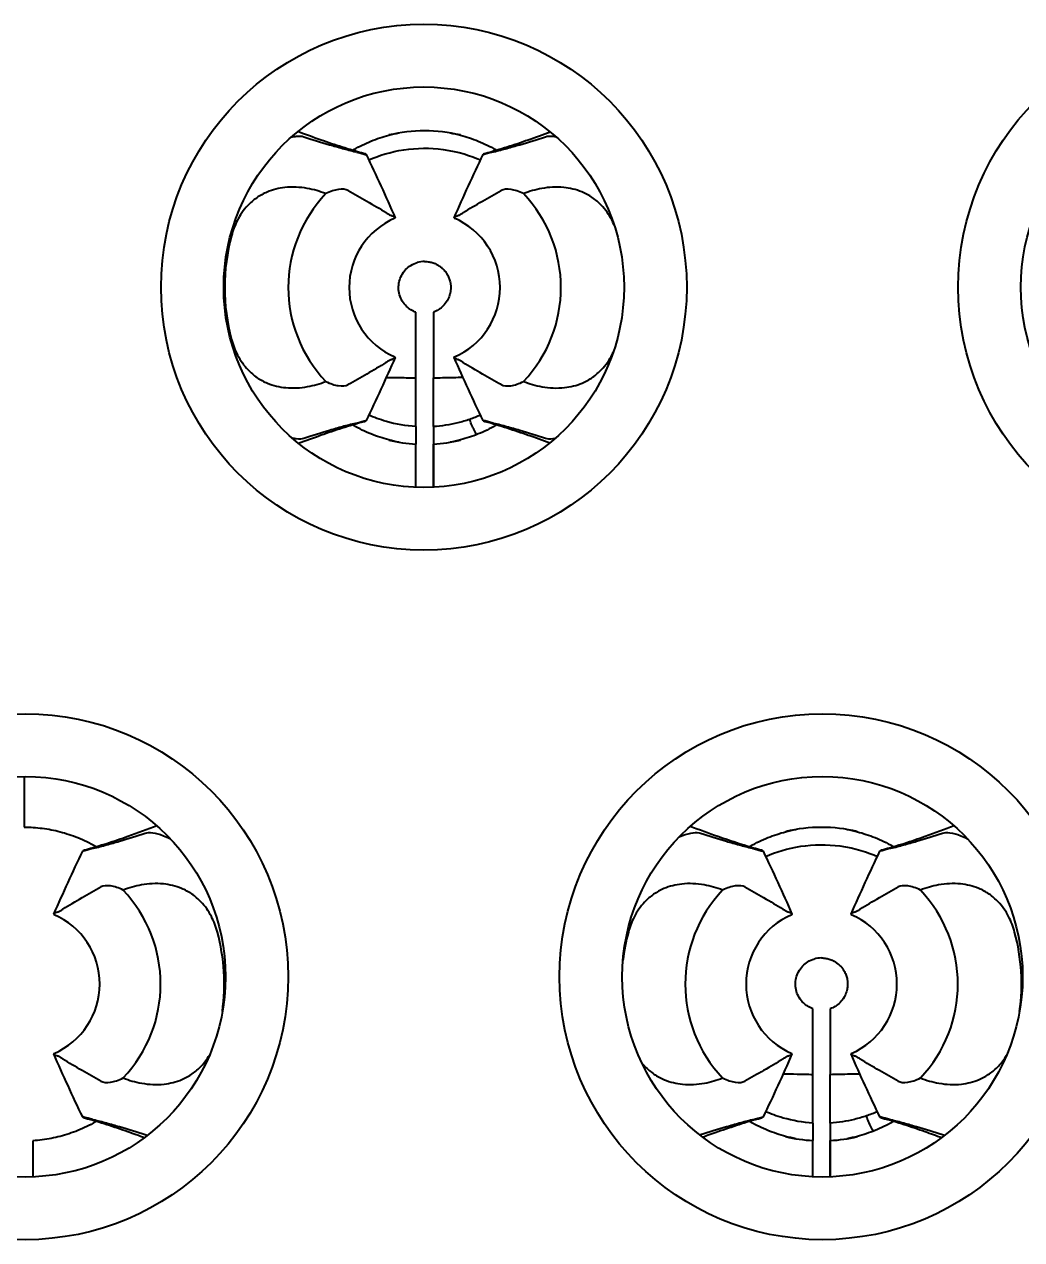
# Model space of a CAD drawing. Header units: millimetres. Extents: x 0 to 1188, y 0 to 840.
# Drawn here: x 108.832 to 111.697, y 345.571 to 349.061 of the extents above; entities that cross this region are included whole.
import ezdxf

# ---------------------------------------------------------------- set-up
doc = ezdxf.new("R2010")
doc.units = ezdxf.units.MM
doc.header["$LTSCALE"] = 2
doc.layers.add('가시적인 것(ISO)', color=3, linetype='Continuous', lineweight=40)

msp = doc.modelspace()

# ---------------------------------------------------------------- linework, layer by layer
at = {"layer": '가시적인 것(ISO)'}
for p, q in [((109.9565, 347.9054), (109.9565, 348.0453)), ((110.0065, 347.9054), (110.0065, 348.0454)), ((109.9565, 347.9054), (109.9565, 347.8553)), ((109.9565, 347.731), (109.9565, 347.8553)), ((110.0065, 347.7312), (110.0065, 347.8553)), ((108.8315, 346.9006), (108.8315, 346.7552)), ((111.0965, 345.9054), (111.0965, 346.0453)), ((111.1465, 345.9054), (111.1465, 346.0454)), ((111.0965, 345.9054), (111.0965, 345.8553)), ((111.0965, 345.7512), (111.0965, 345.8553)), ((111.1465, 345.751), (111.1465, 345.8553))]:
    msp.add_line(p, q, dxfattribs=at)
for centre, radius in [((109.9792, 348.3056), 0.755), ((112.2692, 348.3056), 0.755), ((109.9792, 348.3056), 0.575), ((112.2692, 348.3056), 0.575), ((108.8342, 346.3256), 0.755), ((111.1242, 346.3256), 0.755), ((108.8342, 346.3256), 0.575), ((111.1242, 346.3256), 0.575)]:
    msp.add_circle(centre, radius, dxfattribs=at)
for centre, radius, start, end in [((109.9815, 348.3046), 0.45, 90, 103.1782), ((109.9815, 348.3046), 0.45, 76.8218, 90), ((109.9815, 348.3046), 0.3916, 136.4808, 223.5197), ((109.9815, 348.3046), 0.3916, 316.4807, 43.5197), ((109.9815, 348.3046), 0.2168, 113.2155, 246.7835), ((109.9815, 348.3046), 0.2168, 293.2154, 66.7839), ((109.9815, 348.3046), 0.5744, 164.9931, 195.0072), ((109.9815, 348.3046), 0.45, 256.8218, 266.8153), ((109.9815, 348.3046), 0.45, 273.1847, 283.1782), ((111.1215, 346.3046), 0.45, 90, 103.1782), ((111.1215, 346.3046), 0.45, 76.8218, 90), ((108.8315, 346.3046), 0.3916, 316.4807, 43.5197), ((111.1215, 346.3046), 0.3916, 136.4808, 223.5197), ((111.1215, 346.3046), 0.3916, 316.4807, 43.5197), ((108.8315, 346.3046), 0.2168, 293.2154, 66.7839), ((111.1215, 346.3046), 0.2168, 113.2155, 246.7835), ((111.1215, 346.3046), 0.2168, 293.2154, 66.7839), ((108.8315, 346.3046), 0.5744, 352.1098, 15.0072), ((111.1215, 346.3046), 0.5744, 164.9931, 173.2253), ((111.1215, 346.3046), 0.5744, 352.1098, 15.0072), ((111.1215, 346.3046), 0.45, 256.8218, 266.8153), ((111.1215, 346.3046), 0.45, 273.1847, 283.1782)]:
    msp.add_arc(centre, radius, start, end, dxfattribs=at)
for centre, major_axis, ratio, start_param, end_param in [((109.3584, 348.3739), (-0.463, -0.2959), 0.288484, 3.394771, 3.408064), ((109.3378, 348.4698), (-0.4764, -0.2156), 0.090673, 3.19962, 3.25302), ((110.6252, 348.4699), (-0.4763, 0.2155), 0.09072, 6.171688, 6.225172), ((110.6266, 348.3574), (-0.4849, 0.3125), 0.282237, 6.024108, 6.03711), ((109.9816, 348.3027), (0.0022, -0.0768), 0.987445, 3.113519, 3.4016), ((109.3365, 348.2517), (-0.4848, 0.3124), 0.282261, 2.882487, 2.895488), ((109.3379, 348.1394), (-0.4763, 0.2155), 0.090718, 3.030103, 3.083581), ((110.6253, 348.1395), (-0.4764, -0.2156), 0.090678, 0.058025, 0.111435), ((110.6016, 348.2331), (-0.46, -0.2936), 0.289373, 0.254198, 0.26754), ((109.4766, 346.3574), (-0.4849, 0.3125), 0.282241, 6.024104, 6.037106), ((110.4984, 346.3739), (-0.463, -0.2959), 0.288477, 3.394763, 3.408056), ((111.7666, 346.3574), (-0.4849, 0.3125), 0.282244, 6.024101, 6.037103), ((109.4752, 346.4699), (-0.4763, 0.2155), 0.09072, 6.171688, 6.225172), ((110.4778, 346.4698), (-0.4764, -0.2156), 0.090673, 3.19962, 3.25302), ((111.7652, 346.4699), (-0.4763, 0.2155), 0.09072, 6.171688, 6.225172), ((111.1216, 346.3027), (0.0022, -0.0768), 0.987445, 3.113519, 3.4016), ((109.4753, 346.1395), (-0.4764, -0.2156), 0.090678, 0.058025, 0.111435), ((109.4516, 346.2331), (-0.46, -0.2936), 0.289372, 0.254197, 0.267539), ((110.4766, 346.2517), (-0.4848, 0.3124), 0.282264, 2.882484, 2.895485), ((110.4779, 346.1394), (-0.4763, 0.2155), 0.090718, 3.030103, 3.083581), ((111.7653, 346.1395), (-0.4764, -0.2156), 0.090678, 0.058025, 0.111435), ((111.7417, 346.2331), (-0.46, -0.2936), 0.289368, 0.254192, 0.267534)]:
    msp.add_ellipse(centre, major_axis=major_axis, ratio=ratio, start_param=start_param, end_param=end_param, dxfattribs=at)
for points, knots in [([(109.8091, 348.6888), (109.7854, 348.695), (109.7638, 348.7015), (109.724, 348.7143), (109.7036, 348.7212), (109.6615, 348.7359), (109.639, 348.7441), (109.6172, 348.7523)], [0.000001, 0.000001, 0.000001, 0.000001, 0.0588699, 0.0588699, 0.1213777, 0.1213777, 0.192838, 0.192838, 0.192838, 0.192838]), ([(110.3427, 348.7511), (110.3219, 348.7433), (110.3004, 348.7355), (110.2594, 348.7212), (110.239, 348.7143), (110.1992, 348.7015), (110.1776, 348.695), (110.154, 348.6888)], [0.0660033, 0.0660033, 0.0660033, 0.0660033, 0.135923, 0.135923, 0.2001231, 0.2001231, 0.2605456, 0.2605456, 0.2605456, 0.2605456]), ([(109.5983, 348.7363), (109.6035, 348.7377), (109.6084, 348.7386), (109.6213, 348.7401), (109.6285, 348.7396), (109.6342, 348.7378)], [-0.009302568, -0.009302568, -0.009302568, -0.009302568, -0.006071666, -0.006071666, -0.000001, -0.000001, -0.000001, -0.000001]), ([(109.6342, 348.7378), (109.6578, 348.7302), (109.6828, 348.7223), (109.7202, 348.7113), (109.7325, 348.7078), (109.7569, 348.7012), (109.7696, 348.6978), (109.7826, 348.6945)], [0.000001, 0.000001, 0.000001, 0.000001, 0.02510025, 0.02510025, 0.03680794, 0.03680794, 0.04760817, 0.04760817, 0.04760817, 0.04760817]), ([(109.7775, 348.7006), (109.7938, 348.71), (109.8105, 348.7182), (109.8274, 348.725), (109.8443, 348.7319), (109.8613, 348.7375), (109.8784, 348.742), (109.8885, 348.7446), (109.8986, 348.7469), (109.9087, 348.7487)], [0, 0, 0, 0, 0.25, 0.25, 0.25, 0.5, 0.5, 0.5, 0.6474893, 0.6474893, 0.6474893, 0.6474893]), ([(110.0543, 348.7487), (110.0645, 348.7469), (110.0746, 348.7446), (110.0847, 348.742), (110.1017, 348.7375), (110.1187, 348.7319), (110.1356, 348.725), (110.1525, 348.7182), (110.1692, 348.71), (110.1856, 348.7006)], [0.3524805, 0.3524805, 0.3524805, 0.3524805, 0.5, 0.5, 0.5, 0.75, 0.75, 0.75, 1, 1, 1, 1]), ([(110.1805, 348.6945), (110.1933, 348.6977), (110.2061, 348.7011), (110.2304, 348.7078), (110.2427, 348.7113), (110.2801, 348.7223), (110.3052, 348.7302), (110.3288, 348.7378)], [0.000001, 0.000001, 0.000001, 0.000001, 0.01087287, 0.01087287, 0.02267328, 0.02267328, 0.04807128, 0.04807128, 0.04807128, 0.04807128]), ([(110.3288, 348.7378), (110.3345, 348.7396), (110.3418, 348.7401), (110.3529, 348.7388), (110.3556, 348.7384), (110.3584, 348.7378)], [-0.048121605, -0.048121605, -0.048121605, -0.048121605, -0.04200366, -0.04200366, -0.040148084, -0.040148084, -0.040148084, -0.040148084]), ([(109.7853, 348.6938), (109.8057, 348.6882), (109.8151, 348.6849), (109.8134, 348.6867), (109.8129, 348.6871), (109.8123, 348.6875)], [0.000001, 0.000001, 0.000001, 0.000001, 0.01769583, 0.01769583, 0.02027831, 0.02027831, 0.02027831, 0.02027831]), ([(109.821, 348.671), (109.8507, 348.684), (109.8841, 348.6944), (109.959, 348.7058), (109.9971, 348.7061), (110.0789, 348.6952), (110.1151, 348.6828), (110.142, 348.671)], [0.00074803, 0.00074803, 0.00074803, 0.00074803, 0.01038667, 0.01038667, 0.01998416, 0.01998416, 0.03136891, 0.03136891, 0.03136891, 0.03136891]), ([(110.1778, 348.6938), (110.1574, 348.6882), (110.148, 348.6849), (110.1496, 348.6867), (110.1501, 348.6871), (110.1508, 348.6875)], [-0.02032758, -0.02032758, -0.02032758, -0.02032758, -0.00261133, -0.00261133, -0.000001, -0.000001, -0.000001, -0.000001]), ([(109.6975, 348.5743), (109.6804, 348.5809), (109.6626, 348.5861), (109.6233, 348.593), (109.6015, 348.5942), (109.5626, 348.5899), (109.5454, 348.5857), (109.5186, 348.5743), (109.5086, 348.5689), (109.4898, 348.5558), (109.4811, 348.5484), (109.4611, 348.5271), (109.451, 348.5125), (109.436, 348.4827), (109.4307, 348.4682), (109.4267, 348.4534)], [0.000001, 0.000001, 0.000001, 0.000001, 0.00626223, 0.00626223, 0.01343841, 0.01343841, 0.01913464, 0.01913464, 0.02272973, 0.02272973, 0.02626393, 0.02626393, 0.03167014, 0.03167014, 0.03630667, 0.03630667, 0.03630667, 0.03630667]), ([(109.7615, 348.5834), (109.7549, 348.587), (109.7454, 348.5881), (109.7231, 348.5848), (109.7108, 348.5809), (109.6975, 348.5743)], [0.000001, 0.000001, 0.000001, 0.000001, 0.00832328, 0.00832328, 0.01574209, 0.01574209, 0.01574209, 0.01574209]), ([(109.7615, 348.5834), (109.7794, 348.5735), (109.7975, 348.5632), (109.8351, 348.5414), (109.8527, 348.5313), (109.8705, 348.5199)], [0.000001, 0.000001, 0.000001, 0.000001, 0.02267265, 0.02267265, 0.04797339, 0.04797339, 0.04797339, 0.04797339]), ([(110.0926, 348.5199), (110.1103, 348.5312), (110.128, 348.5415), (110.1655, 348.5632), (110.1835, 348.5735), (110.2016, 348.5834)], [0.000001, 0.000001, 0.000001, 0.000001, 0.02202225, 0.02202225, 0.04195247, 0.04195247, 0.04195247, 0.04195247]), ([(110.2655, 348.5743), (110.2523, 348.5809), (110.2401, 348.5847), (110.2177, 348.5881), (110.2082, 348.587), (110.2016, 348.5834)], [0.000001, 0.000001, 0.000001, 0.000001, 0.00737627, 0.00737627, 0.01570949, 0.01570949, 0.01570949, 0.01570949]), ([(110.5258, 348.4842), (110.5237, 348.4892), (110.5214, 348.494), (110.5108, 348.5143), (110.5009, 348.5285), (110.4811, 348.5492), (110.4724, 348.5565), (110.4536, 348.5694), (110.4435, 348.5748), (110.4162, 348.5862), (110.3986, 348.5903), (110.3597, 348.5942), (110.3384, 348.5929), (110.2999, 348.5859), (110.2823, 348.5808), (110.2655, 348.5743)], [0.00327184, 0.00327184, 0.00327184, 0.00327184, 0.00488809, 0.00488809, 0.01015041, 0.01015041, 0.01364946, 0.01364946, 0.01725329, 0.01725329, 0.02305912, 0.02305912, 0.03007931, 0.03007931, 0.03622793, 0.03622793, 0.03622793, 0.03622793]), ([(109.8705, 348.5199), (109.8734, 348.5181), (109.8762, 348.5164), (109.8815, 348.5135), (109.884, 348.5123), (109.8865, 348.5112)], [-0.007255096, -0.007255096, -0.007255096, -0.007255096, -0.003632959, -0.003632959, -0.000001, -0.000001, -0.000001, -0.000001]), ([(109.8964, 348.504), (109.8972, 348.5046), (109.8968, 348.5055), (109.8952, 348.5068), (109.8935, 348.508), (109.8906, 348.5095), (109.8865, 348.5112)], [0, 0, 0, 0, 0.5, 0.5, 0.5, 1, 1, 1, 1]), ([(110.0766, 348.5112), (110.0724, 348.5095), (110.0695, 348.508), (110.0679, 348.5068), (110.0662, 348.5055), (110.0658, 348.5046), (110.0666, 348.504)], [0, 0, 0, 0, 0.5, 0.5, 0.5, 1, 1, 1, 1]), ([(110.0766, 348.5112), (110.079, 348.5123), (110.0816, 348.5135), (110.0869, 348.5164), (110.0897, 348.518), (110.0926, 348.5199)], [-0.007254423, -0.007254423, -0.007254423, -0.007254423, -0.003622775, -0.003622775, -0.000001, -0.000001, -0.000001, -0.000001]), ([(109.9296, 348.2505), (109.9249, 348.255), (109.9208, 348.2601), (109.9174, 348.2657), (109.914, 348.2712), (109.9114, 348.2773), (109.9095, 348.2835), (109.9077, 348.2898), (109.9067, 348.2962), (109.9065, 348.3027), (109.9064, 348.3092), (109.9071, 348.3157), (109.9086, 348.3221), (109.9101, 348.3284), (109.9124, 348.3345), (109.9155, 348.3402), (109.9186, 348.3459), (109.9224, 348.3513), (109.9269, 348.356), (109.9314, 348.3608), (109.9365, 348.365), (109.9421, 348.3684), (109.9477, 348.3719), (109.9537, 348.3746), (109.96, 348.3765)], [0, 0, 0, 0, 0.125, 0.125, 0.125, 0.25, 0.25, 0.25, 0.375, 0.375, 0.375, 0.5, 0.5, 0.5, 0.625, 0.625, 0.625, 0.75, 0.75, 0.75, 0.875, 0.875, 0.875, 0.9999979, 0.9999979, 0.9999979, 0.9999979]), ([(109.9815, 348.3796), (109.986, 348.3796), (109.9905, 348.3792), (109.9949, 348.3784), (109.9967, 348.3781), (109.9986, 348.3777), (110.0004, 348.3772), (110.0042, 348.3762), (110.008, 348.3749), (110.0117, 348.3733), (110.0139, 348.3723), (110.016, 348.3712), (110.0181, 348.3701), (110.0212, 348.3684), (110.024, 348.3665), (110.0268, 348.3644), (110.0291, 348.3626), (110.0314, 348.3607), (110.0335, 348.3587), (110.0356, 348.3567), (110.0376, 348.3545), (110.0394, 348.3523), (110.0416, 348.3496), (110.0436, 348.3468), (110.0455, 348.3438), (110.0467, 348.3418), (110.0479, 348.3397), (110.0489, 348.3375), (110.0507, 348.3339), (110.0521, 348.3302), (110.0533, 348.3264), (110.0538, 348.3246), (110.0543, 348.3228), (110.0547, 348.3209), (110.0557, 348.3166), (110.0563, 348.3121), (110.0565, 348.3076), (110.0565, 348.3063), (110.0565, 348.3049), (110.0565, 348.3036), (110.0564, 348.2986), (110.0559, 348.2936), (110.0548, 348.2887), (110.0546, 348.2879), (110.0544, 348.2871), (110.0542, 348.2863), (110.0529, 348.281), (110.051, 348.2758), (110.0485, 348.2708), (110.0456, 348.2652), (110.042, 348.2599), (110.0378, 348.2551), (110.0341, 348.2508), (110.0299, 348.247), (110.0253, 348.2437), (110.0247, 348.2433), (110.0241, 348.2429), (110.0235, 348.2425), (110.0193, 348.2396), (110.0148, 348.2372), (110.0101, 348.2353), (110.0089, 348.2348), (110.0077, 348.2343), (110.0065, 348.2339)], [0, 0, 0, 0, 0.064029, 0.064029, 0.064029, 0.090909, 0.090909, 0.090909, 0.147575, 0.147575, 0.147575, 0.181818, 0.181818, 0.181818, 0.230906, 0.230906, 0.230906, 0.272727, 0.272727, 0.272727, 0.31446, 0.31446, 0.31446, 0.363636, 0.363636, 0.363636, 0.397788, 0.397788, 0.397788, 0.454545, 0.454545, 0.454545, 0.481311, 0.481311, 0.481311, 0.545455, 0.545455, 0.545455, 0.564756, 0.564756, 0.564756, 0.636364, 0.636364, 0.636364, 0.648191, 0.648191, 0.648191, 0.727273, 0.727273, 0.727273, 0.818182, 0.818182, 0.818182, 0.898575, 0.898575, 0.898575, 0.909091, 0.909091, 0.909091, 0.981969, 0.981969, 0.981969, 1, 1, 1, 1]), ([(109.9565, 348.2339), (109.9514, 348.2357), (109.9417, 348.2404), (109.9333, 348.2469), (109.9296, 348.2505)], [0.0000005, 0.0000005, 0.0000005, 0.0000005, 0.5, 0.9999734, 0.9999734, 0.9999734, 0.9999734]), ([(109.9565, 348.1367), (109.9565, 348.1676), (109.9565, 348.192), (109.9565, 348.2251), (109.9565, 348.2339), (109.9565, 348.2339)], [-0.0283629, -0.0283629, -0.0283629, -0.0283629, -0.01405808, -0.01405808, -0.000001, -0.000001, -0.000001, -0.000001]), ([(110.0065, 348.2339), (110.0065, 348.2339), (110.0065, 348.2251), (110.0065, 348.1921), (110.0065, 348.1677), (110.0065, 348.1368)], [-0.0282305, -0.0282305, -0.0282305, -0.0282305, -0.01423903, -0.01423903, -0.0000015, -0.0000015, -0.0000015, -0.0000015]), ([(109.4267, 348.1559), (109.431, 348.14), (109.4367, 348.1246), (109.4524, 348.0947), (109.4623, 348.0806), (109.4821, 348.06), (109.4907, 348.0526), (109.5096, 348.0397), (109.5197, 348.0343), (109.5471, 348.023), (109.5647, 348.0189), (109.6036, 348.0151), (109.6248, 348.0164), (109.6632, 348.0234), (109.6807, 348.0285), (109.6975, 348.0349)], [0.000001, 0.000001, 0.000001, 0.000001, 0.00492376, 0.00492376, 0.01016888, 0.01016888, 0.01366516, 0.01366516, 0.01727295, 0.01727295, 0.02310028, 0.02310028, 0.0300965, 0.0300965, 0.03622826, 0.03622826, 0.03622826, 0.03622826]), ([(109.8704, 348.0893), (109.8527, 348.078), (109.835, 348.0678), (109.7975, 348.046), (109.7795, 348.0357), (109.7615, 348.0259)], [0.000001, 0.000001, 0.000001, 0.000001, 0.02202179, 0.02202179, 0.04195434, 0.04195434, 0.04195434, 0.04195434]), ([(109.8865, 348.098), (109.884, 348.097), (109.8815, 348.0957), (109.8761, 348.0928), (109.8734, 348.0912), (109.8704, 348.0893)], [-0.007253637, -0.007253637, -0.007253637, -0.007253637, -0.003622384, -0.003622384, -0.000001, -0.000001, -0.000001, -0.000001]), ([(109.8865, 348.098), (109.8906, 348.0997), (109.8935, 348.1013), (109.8952, 348.1025), (109.8968, 348.1037), (109.8972, 348.1046), (109.8964, 348.1052)], [0, 0, 0, 0, 0.5, 0.5, 0.5, 1, 1, 1, 1]), ([(110.0666, 348.1052), (110.0658, 348.1046), (110.0662, 348.1037), (110.0679, 348.1025), (110.0695, 348.1013), (110.0724, 348.0997), (110.0766, 348.098)], [0, 0, 0, 0, 0.5, 0.5, 0.5, 1, 1, 1, 1]), ([(110.0926, 348.0893), (110.0897, 348.0912), (110.0869, 348.0928), (110.0815, 348.0957), (110.079, 348.097), (110.0766, 348.098)], [-0.007255314, -0.007255314, -0.007255314, -0.007255314, -0.003633065, -0.003633065, -0.000001, -0.000001, -0.000001, -0.000001]), ([(110.2016, 348.0259), (110.1836, 348.0357), (110.1656, 348.046), (110.1279, 348.0678), (110.1103, 348.078), (110.0926, 348.0893)], [0.000001, 0.000001, 0.000001, 0.000001, 0.02266577, 0.02266577, 0.04797204, 0.04797204, 0.04797204, 0.04797204]), ([(110.2655, 348.0349), (110.2826, 348.0284), (110.3005, 348.0232), (110.3397, 348.0162), (110.3615, 348.015), (110.4005, 348.0193), (110.4176, 348.0235), (110.4445, 348.0349), (110.4545, 348.0404), (110.4733, 348.0534), (110.4819, 348.0609), (110.502, 348.0821), (110.512, 348.0968), (110.5211, 348.1149), (110.5222, 348.117), (110.5232, 348.1192)], [0.000001, 0.000001, 0.000001, 0.000001, 0.00626235, 0.00626235, 0.0134386, 0.0134386, 0.01913477, 0.01913477, 0.02272976, 0.02272976, 0.0262638, 0.0262638, 0.03166957, 0.03166957, 0.03238711, 0.03238711, 0.03238711, 0.03238711]), ([(109.6975, 348.0349), (109.7108, 348.0284), (109.723, 348.0245), (109.7453, 348.0211), (109.7548, 348.0223), (109.7615, 348.0259)], [0.000001, 0.000001, 0.000001, 0.000001, 0.00737626, 0.00737626, 0.01570945, 0.01570945, 0.01570945, 0.01570945]), ([(109.8712, 348.0467), (109.8841, 348.0468), (109.8975, 348.0465), (109.926, 348.0458), (109.9412, 348.0455), (109.9565, 348.0453)], [0.017214595, 0.017214595, 0.017214595, 0.017214595, 0.021507398, 0.021507398, 0.026103666, 0.026103666, 0.026103666, 0.026103666]), ([(110.0065, 348.0454), (110.0153, 348.0455), (110.024, 348.0457), (110.0432, 348.0461), (110.0536, 348.0464), (110.0733, 348.0468), (110.0826, 348.047), (110.0917, 348.0469)], [0.000001, 0.000001, 0.000001, 0.000001, 0.002645454, 0.002645454, 0.005867942, 0.005867942, 0.008896239, 0.008896239, 0.008896239, 0.008896239]), ([(110.2016, 348.0259), (110.2082, 348.0223), (110.2177, 348.0211), (110.24, 348.0245), (110.2522, 348.0284), (110.2655, 348.0349)], [0.000001, 0.000001, 0.000001, 0.000001, 0.00832329, 0.00832329, 0.01574211, 0.01574211, 0.01574211, 0.01574211]), ([(109.6188, 347.8575), (109.6401, 347.8655), (109.6621, 347.8736), (109.7037, 347.8881), (109.7241, 347.895), (109.7639, 347.9077), (109.7855, 347.9142), (109.8091, 347.9204)], [0.06425, 0.06425, 0.06425, 0.06425, 0.1360095, 0.1360095, 0.2001654, 0.2001654, 0.2604816, 0.2604816, 0.2604816, 0.2604816]), ([(109.7826, 347.9147), (109.7697, 347.9115), (109.757, 347.9081), (109.7327, 347.9015), (109.7204, 347.8979), (109.683, 347.8869), (109.6578, 347.8791), (109.6342, 347.8715)], [0.000001, 0.000001, 0.000001, 0.000001, 0.01087239, 0.01087239, 0.02267253, 0.02267253, 0.04807062, 0.04807062, 0.04807062, 0.04807062]), ([(109.7853, 347.9154), (109.8056, 347.9211), (109.8151, 347.9244), (109.8134, 347.9225), (109.8129, 347.9222), (109.8123, 347.9217)], [-0.02032757, -0.02032757, -0.02032757, -0.02032757, -0.00261135, -0.00261135, -0.000001, -0.000001, -0.000001, -0.000001]), ([(109.9565, 347.9054), (109.9278, 347.9072), (109.8993, 347.9121), (109.8519, 347.9256), (109.835, 347.9321), (109.821, 347.9382)], [0.000001, 0.000001, 0.000001, 0.000001, 0.00863494, 0.00863494, 0.01473932, 0.01473932, 0.01473932, 0.01473932]), ([(110.1109, 347.9261), (110.0996, 347.9223), (110.0768, 347.9156), (110.0419, 347.9087), (110.0183, 347.9061), (110.0065, 347.9054)], [0.0000018, 0.0000018, 0.0000018, 0.0000018, 0.3333334, 0.6666667, 1, 1, 1, 1]), ([(110.1305, 347.8821), (110.1275, 347.8876), (110.1216, 347.8988), (110.115, 347.9136), (110.1119, 347.9222), (110.1109, 347.9261)], [0.0448363, 0.0448363, 0.0448363, 0.0448363, 0.3333333, 0.6666667, 0.9998988, 0.9998988, 0.9998988, 0.9998988]), ([(110.1778, 347.9154), (110.1574, 347.9211), (110.1479, 347.9244), (110.1497, 347.9225), (110.1501, 347.9222), (110.1508, 347.9217)], [0.000001, 0.000001, 0.000001, 0.000001, 0.01769584, 0.01769584, 0.02027831, 0.02027831, 0.02027831, 0.02027831]), ([(110.154, 347.9204), (110.1776, 347.9142), (110.1992, 347.9077), (110.2391, 347.8949), (110.2595, 347.888), (110.2999, 347.8739), (110.3208, 347.8663), (110.3411, 347.8587)], [0.000001, 0.000001, 0.000001, 0.000001, 0.0588726, 0.0588726, 0.1213808, 0.1213808, 0.1876601, 0.1876601, 0.1876601, 0.1876601]), ([(110.3288, 347.8715), (110.3052, 347.8791), (110.2802, 347.8869), (110.2428, 347.8979), (110.2305, 347.9014), (110.2062, 347.9081), (110.1934, 347.9115), (110.1804, 347.9147)], [0.000001, 0.000001, 0.000001, 0.000001, 0.02510087, 0.02510087, 0.0368086, 0.0368086, 0.04760889, 0.04760889, 0.04760889, 0.04760889]), ([(109.9086, 347.8606), (109.8985, 347.8624), (109.8884, 347.8646), (109.8784, 347.8672), (109.8613, 347.8717), (109.8443, 347.8773), (109.8274, 347.8842), (109.8105, 347.8911), (109.7938, 347.8992), (109.7775, 347.9086)], [0.2633685, 0.2633685, 0.2633685, 0.2633685, 0.43111, 0.43111, 0.43111, 0.715555, 0.715555, 0.715555, 1, 1, 1, 1]), ([(110.0065, 347.9054), (110.0065, 347.9006), (110.0065, 347.8905), (110.0065, 347.8743), (110.0065, 347.8623), (110.0065, 347.8558), (110.0065, 347.8553)], [0, 0, 0, 0, 0.125, 0.25, 0.375, 0.3853845, 0.3853845, 0.3853845, 0.3853845]), ([(110.1856, 347.9086), (110.1692, 347.8992), (110.1525, 347.8911), (110.1356, 347.8842), (110.1187, 347.8773), (110.1017, 347.8717), (110.0846, 347.8672), (110.0746, 347.8646), (110.0645, 347.8624), (110.0544, 347.8606)], [0, 0, 0, 0, 0.2844503, 0.2844503, 0.2844503, 0.5689005, 0.5689005, 0.5689005, 0.7366104, 0.7366104, 0.7366104, 0.7366104]), ([(109.6342, 347.8715), (109.6285, 347.8696), (109.6213, 347.8691), (109.6091, 347.8705), (109.6053, 347.8712), (109.6013, 347.8722)], [-0.04812161, -0.04812161, -0.04812161, -0.04812161, -0.042003663, -0.042003663, -0.03943709, -0.03943709, -0.03943709, -0.03943709]), ([(109.9565, 347.731), (109.9565, 347.7505), (109.9565, 347.7921), (109.9565, 347.8331), (109.9565, 347.8547)], [0.374824, 0.374824, 0.374824, 0.374824, 0.6666667, 0.9999916, 0.9999916, 0.9999916, 0.9999916]), ([(110.0065, 347.8547), (110.0065, 347.8331), (110.0065, 347.7922), (110.0065, 347.7507), (110.0065, 347.7312)], [0.0000084, 0.0000084, 0.0000084, 0.0000084, 0.3333333, 0.6241763, 0.6241763, 0.6241763, 0.6241763]), ([(110.3556, 347.8709), (110.3538, 347.8706), (110.3519, 347.8703), (110.3417, 347.8691), (110.3345, 347.8696), (110.3288, 347.8715)], [-0.007340497, -0.007340497, -0.007340497, -0.007340497, -0.00607167, -0.00607167, -0.000001, -0.000001, -0.000001, -0.000001]), ([(108.8315, 346.7552), (108.8487, 346.7552), (108.866, 346.7541), (108.8832, 346.752), (108.9004, 346.7498), (108.9176, 346.7465), (108.9347, 346.742), (108.9517, 346.7375), (108.9687, 346.7319), (108.9856, 346.725), (109.0025, 346.7182), (109.0192, 346.71), (109.0356, 346.7006)], [0, 0, 0, 0, 0.25, 0.25, 0.25, 0.5, 0.5, 0.5, 0.75, 0.75, 0.75, 1, 1, 1, 1]), ([(109.2125, 346.7586), (109.1856, 346.7484), (109.1573, 346.7379), (109.1094, 346.7212), (109.089, 346.7143), (109.0492, 346.7015), (109.0276, 346.695), (109.004, 346.6888)], [0.0435794, 0.0435794, 0.0435794, 0.0435794, 0.135923, 0.135923, 0.2001231, 0.2001231, 0.2605456, 0.2605456, 0.2605456, 0.2605456]), ([(109.0305, 346.6945), (109.0433, 346.6977), (109.0561, 346.7011), (109.0804, 346.7078), (109.0927, 346.7113), (109.1301, 346.7223), (109.1552, 346.7302), (109.1788, 346.7378)], [0.000001, 0.000001, 0.000001, 0.000001, 0.01087287, 0.01087287, 0.02267328, 0.02267328, 0.04807128, 0.04807128, 0.04807128, 0.04807128]), ([(109.1788, 346.7378), (109.1845, 346.7396), (109.1918, 346.7401), (109.2094, 346.738), (109.22, 346.7353), (109.2378, 346.7282), (109.2443, 346.7252), (109.251, 346.7217)], [-0.04812161, -0.04812161, -0.04812161, -0.04812161, -0.04200366, -0.04200366, -0.035477, -0.035477, -0.03198349, -0.03198349, -0.03198349, -0.03198349]), ([(110.7123, 346.7268), (110.7155, 346.7283), (110.7187, 346.7296), (110.7334, 346.7354), (110.7438, 346.7381), (110.7613, 346.7401), (110.7685, 346.7396), (110.7742, 346.7378)], [-0.01429231, -0.01429231, -0.01429231, -0.01429231, -0.0125463, -0.0125463, -0.00607167, -0.00607167, -0.000001, -0.000001, -0.000001, -0.000001]), ([(110.9491, 346.6888), (110.9254, 346.695), (110.9038, 346.7015), (110.864, 346.7143), (110.8436, 346.7212), (110.797, 346.7375), (110.7701, 346.7474), (110.7443, 346.7572)], [0.000001, 0.000001, 0.000001, 0.000001, 0.0588699, 0.0588699, 0.1213777, 0.1213777, 0.2070436, 0.2070436, 0.2070436, 0.2070436]), ([(110.7742, 346.7378), (110.7978, 346.7302), (110.8228, 346.7223), (110.8602, 346.7113), (110.8725, 346.7078), (110.8969, 346.7012), (110.9096, 346.6978), (110.9226, 346.6945)], [0.000001, 0.000001, 0.000001, 0.000001, 0.02510025, 0.02510025, 0.03680794, 0.03680794, 0.04760817, 0.04760817, 0.04760817, 0.04760817]), ([(110.9175, 346.7006), (110.9338, 346.71), (110.9505, 346.7182), (110.9674, 346.725), (110.9843, 346.7319), (111.0013, 346.7375), (111.0184, 346.742), (111.0285, 346.7446), (111.0386, 346.7469), (111.0487, 346.7487)], [0, 0, 0, 0, 0.25, 0.25, 0.25, 0.5, 0.5, 0.5, 0.6474893, 0.6474893, 0.6474893, 0.6474893]), ([(111.1943, 346.7487), (111.2045, 346.7469), (111.2146, 346.7446), (111.2247, 346.742), (111.2417, 346.7375), (111.2587, 346.7319), (111.2756, 346.725), (111.2925, 346.7182), (111.3092, 346.71), (111.3256, 346.7006)], [0.3524805, 0.3524805, 0.3524805, 0.3524805, 0.5, 0.5, 0.5, 0.75, 0.75, 0.75, 1, 1, 1, 1]), ([(111.5025, 346.7586), (111.4756, 346.7484), (111.4473, 346.7379), (111.3994, 346.7212), (111.379, 346.7143), (111.3392, 346.7015), (111.3176, 346.695), (111.294, 346.6888)], [0.0435794, 0.0435794, 0.0435794, 0.0435794, 0.135923, 0.135923, 0.2001231, 0.2001231, 0.2605456, 0.2605456, 0.2605456, 0.2605456]), ([(111.3205, 346.6945), (111.3333, 346.6977), (111.3461, 346.7011), (111.3704, 346.7078), (111.3827, 346.7113), (111.4201, 346.7223), (111.4452, 346.7302), (111.4688, 346.7378)], [0.000001, 0.000001, 0.000001, 0.000001, 0.01087287, 0.01087287, 0.02267328, 0.02267328, 0.04807128, 0.04807128, 0.04807128, 0.04807128]), ([(111.4688, 346.7378), (111.4745, 346.7396), (111.4818, 346.7401), (111.4994, 346.738), (111.51, 346.7353), (111.5278, 346.7282), (111.5343, 346.7252), (111.541, 346.7217)], [-0.04812161, -0.04812161, -0.04812161, -0.04812161, -0.04200366, -0.04200366, -0.035477, -0.035477, -0.03198349, -0.03198349, -0.03198349, -0.03198349]), ([(109.0278, 346.6938), (109.0074, 346.6882), (108.998, 346.6849), (108.9996, 346.6867), (109.0001, 346.6871), (109.0008, 346.6875)], [-0.02032758, -0.02032758, -0.02032758, -0.02032758, -0.00261133, -0.00261133, -0.000001, -0.000001, -0.000001, -0.000001]), ([(110.9253, 346.6938), (110.9457, 346.6882), (110.9551, 346.6849), (110.9534, 346.6867), (110.9529, 346.6871), (110.9523, 346.6875)], [0.000001, 0.000001, 0.000001, 0.000001, 0.01769583, 0.01769583, 0.02027831, 0.02027831, 0.02027831, 0.02027831]), ([(110.961, 346.671), (110.9907, 346.684), (111.0241, 346.6944), (111.099, 346.7058), (111.1371, 346.7061), (111.2189, 346.6952), (111.2551, 346.6828), (111.282, 346.671)], [0.00074803, 0.00074803, 0.00074803, 0.00074803, 0.01038667, 0.01038667, 0.01998416, 0.01998416, 0.03136891, 0.03136891, 0.03136891, 0.03136891]), ([(111.3178, 346.6938), (111.2974, 346.6882), (111.288, 346.6849), (111.2896, 346.6867), (111.2901, 346.6871), (111.2908, 346.6875)], [-0.02032758, -0.02032758, -0.02032758, -0.02032758, -0.00261133, -0.00261133, -0.000001, -0.000001, -0.000001, -0.000001]), ([(109.1155, 346.5743), (109.1023, 346.5809), (109.0901, 346.5847), (109.0677, 346.5881), (109.0582, 346.587), (109.0516, 346.5834)], [0.000001, 0.000001, 0.000001, 0.000001, 0.00737627, 0.00737627, 0.01570949, 0.01570949, 0.01570949, 0.01570949]), ([(109.3863, 346.4534), (109.3821, 346.4691), (109.3764, 346.4844), (109.3608, 346.5143), (109.3509, 346.5285), (109.3311, 346.5492), (109.3224, 346.5565), (109.3036, 346.5694), (109.2935, 346.5748), (109.2662, 346.5862), (109.2486, 346.5903), (109.2097, 346.5942), (109.1884, 346.5929), (109.1499, 346.5859), (109.1323, 346.5808), (109.1155, 346.5743)], [0.000001, 0.000001, 0.000001, 0.000001, 0.00488809, 0.00488809, 0.01015041, 0.01015041, 0.01364946, 0.01364946, 0.01725329, 0.01725329, 0.02305912, 0.02305912, 0.03007931, 0.03007931, 0.03622793, 0.03622793, 0.03622793, 0.03622793]), ([(110.8375, 346.5743), (110.8204, 346.5809), (110.8026, 346.5861), (110.7633, 346.593), (110.7415, 346.5942), (110.7026, 346.5899), (110.6854, 346.5857), (110.6586, 346.5743), (110.6486, 346.5689), (110.6298, 346.5558), (110.6211, 346.5484), (110.6011, 346.5271), (110.591, 346.5125), (110.576, 346.4827), (110.5707, 346.4682), (110.5667, 346.4534)], [0.000001, 0.000001, 0.000001, 0.000001, 0.00626223, 0.00626223, 0.01343841, 0.01343841, 0.01913464, 0.01913464, 0.02272973, 0.02272973, 0.02626393, 0.02626393, 0.03167014, 0.03167014, 0.03630667, 0.03630667, 0.03630667, 0.03630667]), ([(110.9015, 346.5834), (110.8949, 346.587), (110.8854, 346.5881), (110.8631, 346.5848), (110.8508, 346.5809), (110.8375, 346.5743)], [0.000001, 0.000001, 0.000001, 0.000001, 0.00832328, 0.00832328, 0.01574209, 0.01574209, 0.01574209, 0.01574209]), ([(111.4055, 346.5743), (111.3923, 346.5809), (111.3801, 346.5847), (111.3577, 346.5881), (111.3482, 346.587), (111.3416, 346.5834)], [0.000001, 0.000001, 0.000001, 0.000001, 0.00737627, 0.00737627, 0.01570949, 0.01570949, 0.01570949, 0.01570949]), ([(111.6763, 346.4534), (111.6721, 346.4691), (111.6664, 346.4844), (111.6508, 346.5143), (111.6409, 346.5285), (111.6211, 346.5492), (111.6124, 346.5565), (111.5936, 346.5694), (111.5835, 346.5748), (111.5562, 346.5862), (111.5386, 346.5903), (111.4997, 346.5942), (111.4784, 346.5929), (111.4399, 346.5859), (111.4223, 346.5808), (111.4055, 346.5743)], [0.000001, 0.000001, 0.000001, 0.000001, 0.00488809, 0.00488809, 0.01015041, 0.01015041, 0.01364946, 0.01364946, 0.01725329, 0.01725329, 0.02305912, 0.02305912, 0.03007931, 0.03007931, 0.03622793, 0.03622793, 0.03622793, 0.03622793]), ([(108.9426, 346.5199), (108.9603, 346.5312), (108.978, 346.5415), (109.0155, 346.5632), (109.0335, 346.5735), (109.0516, 346.5834)], [0.000001, 0.000001, 0.000001, 0.000001, 0.02202225, 0.02202225, 0.04195247, 0.04195247, 0.04195247, 0.04195247]), ([(110.9015, 346.5834), (110.9194, 346.5735), (110.9375, 346.5632), (110.9751, 346.5414), (110.9927, 346.5313), (111.0105, 346.5199)], [0.000001, 0.000001, 0.000001, 0.000001, 0.02267265, 0.02267265, 0.04797339, 0.04797339, 0.04797339, 0.04797339]), ([(111.2326, 346.5199), (111.2503, 346.5312), (111.268, 346.5415), (111.3055, 346.5632), (111.3235, 346.5735), (111.3416, 346.5834)], [0.000001, 0.000001, 0.000001, 0.000001, 0.02202225, 0.02202225, 0.04195247, 0.04195247, 0.04195247, 0.04195247]), ([(108.9266, 346.5112), (108.929, 346.5123), (108.9316, 346.5135), (108.9369, 346.5164), (108.9397, 346.518), (108.9426, 346.5199)], [-0.007254423, -0.007254423, -0.007254423, -0.007254423, -0.003622775, -0.003622775, -0.000001, -0.000001, -0.000001, -0.000001]), ([(111.0105, 346.5199), (111.0134, 346.5181), (111.0162, 346.5164), (111.0215, 346.5135), (111.024, 346.5123), (111.0265, 346.5112)], [-0.007255096, -0.007255096, -0.007255096, -0.007255096, -0.003632959, -0.003632959, -0.000001, -0.000001, -0.000001, -0.000001]), ([(111.2166, 346.5112), (111.219, 346.5123), (111.2216, 346.5135), (111.2269, 346.5164), (111.2297, 346.518), (111.2326, 346.5199)], [-0.007254423, -0.007254423, -0.007254423, -0.007254423, -0.003622775, -0.003622775, -0.000001, -0.000001, -0.000001, -0.000001]), ([(108.9266, 346.5112), (108.9224, 346.5095), (108.9195, 346.508), (108.9179, 346.5068), (108.9162, 346.5055), (108.9158, 346.5046), (108.9166, 346.504)], [0, 0, 0, 0, 0.5, 0.5, 0.5, 1, 1, 1, 1]), ([(111.0364, 346.504), (111.0372, 346.5046), (111.0368, 346.5055), (111.0352, 346.5068), (111.0335, 346.508), (111.0306, 346.5095), (111.0265, 346.5112)], [0, 0, 0, 0, 0.5, 0.5, 0.5, 1, 1, 1, 1]), ([(111.2166, 346.5112), (111.2124, 346.5095), (111.2095, 346.508), (111.2079, 346.5068), (111.2062, 346.5055), (111.2058, 346.5046), (111.2066, 346.504)], [0, 0, 0, 0, 0.5, 0.5, 0.5, 1, 1, 1, 1]), ([(111.1215, 346.3796), (111.126, 346.3796), (111.1305, 346.3792), (111.1349, 346.3784), (111.1367, 346.3781), (111.1386, 346.3777), (111.1404, 346.3772), (111.1442, 346.3762), (111.148, 346.3749), (111.1517, 346.3733), (111.1539, 346.3723), (111.156, 346.3712), (111.1581, 346.3701), (111.1612, 346.3684), (111.164, 346.3665), (111.1668, 346.3644), (111.1691, 346.3626), (111.1714, 346.3607), (111.1735, 346.3587), (111.1756, 346.3567), (111.1776, 346.3545), (111.1794, 346.3523), (111.1816, 346.3496), (111.1836, 346.3468), (111.1855, 346.3438), (111.1867, 346.3418), (111.1879, 346.3397), (111.1889, 346.3375), (111.1907, 346.3339), (111.1921, 346.3302), (111.1933, 346.3264), (111.1938, 346.3246), (111.1943, 346.3228), (111.1947, 346.3209), (111.1957, 346.3166), (111.1963, 346.3121), (111.1965, 346.3076), (111.1965, 346.3063), (111.1965, 346.3049), (111.1965, 346.3036), (111.1964, 346.2986), (111.1959, 346.2936), (111.1948, 346.2887), (111.1946, 346.2879), (111.1944, 346.2871), (111.1942, 346.2863), (111.1929, 346.281), (111.191, 346.2758), (111.1885, 346.2708), (111.1856, 346.2652), (111.182, 346.2599), (111.1778, 346.2551), (111.1741, 346.2508), (111.1699, 346.247), (111.1653, 346.2437), (111.1647, 346.2433), (111.1641, 346.2429), (111.1635, 346.2425), (111.1593, 346.2396), (111.1548, 346.2372), (111.1501, 346.2353), (111.1489, 346.2348), (111.1477, 346.2343), (111.1465, 346.2339)], [0, 0, 0, 0, 0.064029, 0.064029, 0.064029, 0.090909, 0.090909, 0.090909, 0.147575, 0.147575, 0.147575, 0.181818, 0.181818, 0.181818, 0.230906, 0.230906, 0.230906, 0.272727, 0.272727, 0.272727, 0.31446, 0.31446, 0.31446, 0.363636, 0.363636, 0.363636, 0.397788, 0.397788, 0.397788, 0.454545, 0.454545, 0.454545, 0.481311, 0.481311, 0.481311, 0.545455, 0.545455, 0.545455, 0.564756, 0.564756, 0.564756, 0.636364, 0.636364, 0.636364, 0.648191, 0.648191, 0.648191, 0.727273, 0.727273, 0.727273, 0.818182, 0.818182, 0.818182, 0.898575, 0.898575, 0.898575, 0.909091, 0.909091, 0.909091, 0.981969, 0.981969, 0.981969, 1, 1, 1, 1]), ([(111.0696, 346.2505), (111.0649, 346.255), (111.0608, 346.2601), (111.0574, 346.2657), (111.054, 346.2712), (111.0514, 346.2773), (111.0495, 346.2835), (111.0477, 346.2898), (111.0467, 346.2962), (111.0465, 346.3027), (111.0464, 346.3092), (111.0471, 346.3157), (111.0486, 346.3221), (111.0501, 346.3284), (111.0524, 346.3345), (111.0555, 346.3402), (111.0586, 346.3459), (111.0624, 346.3513), (111.0669, 346.356), (111.0714, 346.3608), (111.0765, 346.365), (111.0821, 346.3684), (111.0877, 346.3719), (111.0937, 346.3746), (111.1, 346.3765)], [0, 0, 0, 0, 0.125, 0.125, 0.125, 0.25, 0.25, 0.25, 0.375, 0.375, 0.375, 0.5, 0.5, 0.5, 0.625, 0.625, 0.625, 0.75, 0.75, 0.75, 0.875, 0.875, 0.875, 0.9999979, 0.9999979, 0.9999979, 0.9999979]), ([(111.0965, 346.2339), (111.0914, 346.2357), (111.0817, 346.2404), (111.0733, 346.2469), (111.0696, 346.2505)], [0.0000005, 0.0000005, 0.0000005, 0.0000005, 0.5, 0.999989, 0.999989, 0.999989, 0.999989]), ([(111.0965, 346.1367), (111.0965, 346.1676), (111.0965, 346.192), (111.0965, 346.2251), (111.0965, 346.2339), (111.0965, 346.2339)], [-0.0283629, -0.0283629, -0.0283629, -0.0283629, -0.01405808, -0.01405808, -0.000001, -0.000001, -0.000001, -0.000001]), ([(111.1465, 346.2339), (111.1465, 346.2339), (111.1465, 346.2251), (111.1465, 346.1921), (111.1465, 346.1677), (111.1465, 346.1368)], [-0.0282305, -0.0282305, -0.0282305, -0.0282305, -0.01423903, -0.01423903, -0.0000015, -0.0000015, -0.0000015, -0.0000015]), ([(108.9166, 346.1052), (108.9158, 346.1046), (108.9162, 346.1037), (108.9179, 346.1025), (108.9195, 346.1013), (108.9224, 346.0997), (108.9266, 346.098)], [0, 0, 0, 0, 0.5, 0.5, 0.5, 1, 1, 1, 1]), ([(108.9426, 346.0893), (108.9397, 346.0912), (108.9369, 346.0928), (108.9315, 346.0957), (108.929, 346.097), (108.9266, 346.098)], [-0.007255314, -0.007255314, -0.007255314, -0.007255314, -0.003633065, -0.003633065, -0.000001, -0.000001, -0.000001, -0.000001]), ([(109.1155, 346.0349), (109.1326, 346.0284), (109.1505, 346.0232), (109.1897, 346.0162), (109.2115, 346.015), (109.2505, 346.0193), (109.2676, 346.0235), (109.2945, 346.0349), (109.3045, 346.0404), (109.3233, 346.0534), (109.3319, 346.0609), (109.3488, 346.0787), (109.3566, 346.0892), (109.3633, 346.1005)], [0.000001, 0.000001, 0.000001, 0.000001, 0.00626235, 0.00626235, 0.0134386, 0.0134386, 0.01913477, 0.01913477, 0.02272976, 0.02272976, 0.0262638, 0.0262638, 0.03025485, 0.03025485, 0.03025485, 0.03025485]), ([(111.0265, 346.098), (111.024, 346.097), (111.0215, 346.0957), (111.0161, 346.0928), (111.0134, 346.0912), (111.0104, 346.0893)], [-0.007253637, -0.007253637, -0.007253637, -0.007253637, -0.003622384, -0.003622384, -0.000001, -0.000001, -0.000001, -0.000001]), ([(111.0265, 346.098), (111.0306, 346.0997), (111.0335, 346.1013), (111.0352, 346.1025), (111.0368, 346.1037), (111.0372, 346.1046), (111.0364, 346.1052)], [0, 0, 0, 0, 0.5, 0.5, 0.5, 1, 1, 1, 1]), ([(111.2066, 346.1052), (111.2058, 346.1046), (111.2062, 346.1037), (111.2079, 346.1025), (111.2095, 346.1013), (111.2124, 346.0997), (111.2166, 346.098)], [0, 0, 0, 0, 0.5, 0.5, 0.5, 1, 1, 1, 1]), ([(111.2326, 346.0893), (111.2297, 346.0912), (111.2269, 346.0928), (111.2215, 346.0957), (111.219, 346.097), (111.2166, 346.098)], [-0.007255314, -0.007255314, -0.007255314, -0.007255314, -0.003633065, -0.003633065, -0.000001, -0.000001, -0.000001, -0.000001]), ([(111.4055, 346.0349), (111.4226, 346.0284), (111.4405, 346.0232), (111.4797, 346.0162), (111.5015, 346.015), (111.5405, 346.0193), (111.5576, 346.0235), (111.5845, 346.0349), (111.5945, 346.0404), (111.6133, 346.0534), (111.6219, 346.0609), (111.6388, 346.0787), (111.6466, 346.0892), (111.6533, 346.1005)], [0.000001, 0.000001, 0.000001, 0.000001, 0.00626235, 0.00626235, 0.0134386, 0.0134386, 0.01913477, 0.01913477, 0.02272976, 0.02272976, 0.0262638, 0.0262638, 0.03025485, 0.03025485, 0.03025485, 0.03025485]), ([(109.0516, 346.0259), (109.0336, 346.0357), (109.0156, 346.046), (108.9779, 346.0678), (108.9603, 346.078), (108.9426, 346.0893)], [0.000001, 0.000001, 0.000001, 0.000001, 0.02266577, 0.02266577, 0.04797204, 0.04797204, 0.04797204, 0.04797204]), ([(110.6049, 346.0787), (110.6078, 346.0751), (110.6109, 346.0716), (110.6221, 346.06), (110.6307, 346.0526), (110.6496, 346.0397), (110.6597, 346.0343), (110.6871, 346.023), (110.7047, 346.0189), (110.7436, 346.0151), (110.7648, 346.0164), (110.8032, 346.0234), (110.8207, 346.0285), (110.8375, 346.0349)], [0.00873439, 0.00873439, 0.00873439, 0.00873439, 0.01016888, 0.01016888, 0.01366516, 0.01366516, 0.01727295, 0.01727295, 0.02310028, 0.02310028, 0.0300965, 0.0300965, 0.03622826, 0.03622826, 0.03622826, 0.03622826]), ([(111.0104, 346.0893), (110.9927, 346.078), (110.975, 346.0678), (110.9375, 346.046), (110.9195, 346.0357), (110.9015, 346.0259)], [0.000001, 0.000001, 0.000001, 0.000001, 0.02202179, 0.02202179, 0.04195434, 0.04195434, 0.04195434, 0.04195434]), ([(111.3416, 346.0259), (111.3236, 346.0357), (111.3056, 346.046), (111.2679, 346.0678), (111.2503, 346.078), (111.2326, 346.0893)], [0.000001, 0.000001, 0.000001, 0.000001, 0.02266577, 0.02266577, 0.04797204, 0.04797204, 0.04797204, 0.04797204]), ([(109.0516, 346.0259), (109.0582, 346.0223), (109.0677, 346.0211), (109.09, 346.0245), (109.1022, 346.0284), (109.1155, 346.0349)], [0.000001, 0.000001, 0.000001, 0.000001, 0.00832329, 0.00832329, 0.01574211, 0.01574211, 0.01574211, 0.01574211]), ([(110.8375, 346.0349), (110.8508, 346.0284), (110.863, 346.0245), (110.8853, 346.0211), (110.8948, 346.0223), (110.9015, 346.0259)], [0.000001, 0.000001, 0.000001, 0.000001, 0.00737626, 0.00737626, 0.01570945, 0.01570945, 0.01570945, 0.01570945]), ([(111.0112, 346.0467), (111.0241, 346.0468), (111.0375, 346.0465), (111.066, 346.0458), (111.0812, 346.0455), (111.0965, 346.0453)], [0.017214595, 0.017214595, 0.017214595, 0.017214595, 0.021507398, 0.021507398, 0.026103666, 0.026103666, 0.026103666, 0.026103666]), ([(111.1465, 346.0454), (111.1553, 346.0455), (111.164, 346.0457), (111.1832, 346.0461), (111.1936, 346.0464), (111.2133, 346.0468), (111.2226, 346.047), (111.2317, 346.0469)], [0.000001, 0.000001, 0.000001, 0.000001, 0.002645454, 0.002645454, 0.005867942, 0.005867942, 0.008896239, 0.008896239, 0.008896239, 0.008896239]), ([(111.3416, 346.0259), (111.3482, 346.0223), (111.3577, 346.0211), (111.38, 346.0245), (111.3922, 346.0284), (111.4055, 346.0349)], [0.000001, 0.000001, 0.000001, 0.000001, 0.00832329, 0.00832329, 0.01574211, 0.01574211, 0.01574211, 0.01574211]), ([(109.0278, 345.9154), (109.0074, 345.9211), (108.9979, 345.9244), (108.9997, 345.9225), (109.0001, 345.9222), (109.0008, 345.9217)], [0.000001, 0.000001, 0.000001, 0.000001, 0.01769584, 0.01769584, 0.02027831, 0.02027831, 0.02027831, 0.02027831]), ([(110.9253, 345.9154), (110.9456, 345.9211), (110.9551, 345.9244), (110.9534, 345.9225), (110.9529, 345.9222), (110.9523, 345.9217)], [-0.02032757, -0.02032757, -0.02032757, -0.02032757, -0.00261135, -0.00261135, -0.000001, -0.000001, -0.000001, -0.000001]), ([(111.0965, 345.9054), (111.0678, 345.9072), (111.0393, 345.9121), (110.9919, 345.9256), (110.975, 345.9321), (110.961, 345.9382)], [0.000001, 0.000001, 0.000001, 0.000001, 0.00863494, 0.00863494, 0.01473932, 0.01473932, 0.01473932, 0.01473932]), ([(111.2509, 345.9261), (111.2396, 345.9223), (111.2168, 345.9156), (111.1819, 345.9087), (111.1583, 345.9061), (111.1465, 345.9054)], [0.0000018, 0.0000018, 0.0000018, 0.0000018, 0.3333334, 0.6666667, 1, 1, 1, 1]), ([(111.2705, 345.8821), (111.2675, 345.8876), (111.2616, 345.8988), (111.255, 345.9136), (111.2519, 345.9222), (111.2509, 345.9261)], [0.0448363, 0.0448363, 0.0448363, 0.0448363, 0.3333333, 0.6666667, 0.9998988, 0.9998988, 0.9998988, 0.9998988]), ([(111.3178, 345.9154), (111.2974, 345.9211), (111.2879, 345.9244), (111.2897, 345.9225), (111.2901, 345.9222), (111.2908, 345.9217)], [0.000001, 0.000001, 0.000001, 0.000001, 0.01769584, 0.01769584, 0.02027831, 0.02027831, 0.02027831, 0.02027831]), ([(109.0356, 345.9086), (109.0192, 345.8992), (109.0025, 345.8911), (108.9856, 345.8842), (108.9687, 345.8773), (108.9517, 345.8717), (108.9346, 345.8672), (108.9176, 345.8628), (108.9005, 345.8595), (108.8832, 345.8573), (108.8743, 345.8562), (108.8654, 345.8553), (108.8565, 345.8548)], [0, 0, 0, 0, 0.2844503, 0.2844503, 0.2844503, 0.5689005, 0.5689005, 0.5689005, 0.8533508, 0.8533508, 0.8533508, 0.9999997, 0.9999997, 0.9999997, 0.9999997]), ([(109.004, 345.9204), (109.0276, 345.9142), (109.0492, 345.9077), (109.0891, 345.8949), (109.1095, 345.888), (109.1451, 345.8756), (109.1612, 345.8698), (109.177, 345.8639)], [0.000001, 0.000001, 0.000001, 0.000001, 0.0588726, 0.0588726, 0.1213808, 0.1213808, 0.172457, 0.172457, 0.172457, 0.172457]), ([(109.1788, 345.8715), (109.1552, 345.8791), (109.1302, 345.8869), (109.0928, 345.8979), (109.0805, 345.9014), (109.0562, 345.9081), (109.0434, 345.9115), (109.0304, 345.9147)], [0.000001, 0.000001, 0.000001, 0.000001, 0.02510087, 0.02510087, 0.0368086, 0.0368086, 0.04760889, 0.04760889, 0.04760889, 0.04760889]), ([(110.9226, 345.9147), (110.9097, 345.9115), (110.897, 345.9081), (110.8727, 345.9015), (110.8604, 345.8979), (110.823, 345.8869), (110.7978, 345.8791), (110.7742, 345.8715)], [0.000001, 0.000001, 0.000001, 0.000001, 0.01087239, 0.01087239, 0.02267253, 0.02267253, 0.04807062, 0.04807062, 0.04807062, 0.04807062]), ([(110.7796, 345.8653), (110.7943, 345.8707), (110.8092, 345.876), (110.8437, 345.8881), (110.8641, 345.895), (110.9039, 345.9077), (110.9255, 345.9142), (110.9491, 345.9204)], [0.0873718, 0.0873718, 0.0873718, 0.0873718, 0.1360095, 0.1360095, 0.2001654, 0.2001654, 0.2604816, 0.2604816, 0.2604816, 0.2604816]), ([(111.0486, 345.8606), (111.0385, 345.8624), (111.0284, 345.8646), (111.0184, 345.8672), (111.0013, 345.8717), (110.9843, 345.8773), (110.9674, 345.8842), (110.9505, 345.8911), (110.9338, 345.8992), (110.9175, 345.9086)], [0.2633685, 0.2633685, 0.2633685, 0.2633685, 0.43111, 0.43111, 0.43111, 0.715555, 0.715555, 0.715555, 1, 1, 1, 1]), ([(111.1465, 345.9054), (111.1465, 345.9006), (111.1465, 345.8905), (111.1465, 345.8743), (111.1465, 345.8623), (111.1465, 345.8558), (111.1465, 345.8553)], [0, 0, 0, 0, 0.125, 0.25, 0.375, 0.3853845, 0.3853845, 0.3853845, 0.3853845]), ([(111.3256, 345.9086), (111.3092, 345.8992), (111.2925, 345.8911), (111.2756, 345.8842), (111.2587, 345.8773), (111.2417, 345.8717), (111.2246, 345.8672), (111.2146, 345.8646), (111.2045, 345.8624), (111.1944, 345.8606)], [0, 0, 0, 0, 0.2844503, 0.2844503, 0.2844503, 0.5689005, 0.5689005, 0.5689005, 0.7366104, 0.7366104, 0.7366104, 0.7366104]), ([(111.294, 345.9204), (111.3176, 345.9142), (111.3392, 345.9077), (111.3791, 345.8949), (111.3995, 345.888), (111.4351, 345.8756), (111.4512, 345.8698), (111.467, 345.8639)], [0.000001, 0.000001, 0.000001, 0.000001, 0.0588726, 0.0588726, 0.1213808, 0.1213808, 0.172457, 0.172457, 0.172457, 0.172457]), ([(111.4688, 345.8715), (111.4452, 345.8791), (111.4202, 345.8869), (111.3828, 345.8979), (111.3705, 345.9014), (111.3462, 345.9081), (111.3334, 345.9115), (111.3204, 345.9147)], [0.000001, 0.000001, 0.000001, 0.000001, 0.02510087, 0.02510087, 0.0368086, 0.0368086, 0.04760889, 0.04760889, 0.04760889, 0.04760889]), ([(108.8565, 345.8547), (108.8565, 345.8331), (108.8565, 345.7986), (108.8565, 345.7638), (108.8565, 345.751)], [0.0000084, 0.0000084, 0.0000084, 0.0000084, 0.3333333, 0.5253847, 0.5253847, 0.5253847, 0.5253847]), ([(111.0965, 345.7512), (111.0965, 345.7639), (111.0965, 345.7987), (111.0965, 345.8331), (111.0965, 345.8547)], [0.4757893, 0.4757893, 0.4757893, 0.4757893, 0.6666667, 0.9999916, 0.9999916, 0.9999916, 0.9999916]), ([(111.1465, 345.8547), (111.1465, 345.8331), (111.1465, 345.7986), (111.1465, 345.7638), (111.1465, 345.751)], [0.0000084, 0.0000084, 0.0000084, 0.0000084, 0.3333333, 0.5253847, 0.5253847, 0.5253847, 0.5253847])]:
    msp.add_open_spline(points, degree=3, knots=knots, dxfattribs=at)
for points in [[(109.774, 348.6986), (109.7752, 348.6993), (109.7763, 348.6999), (109.7775, 348.7006)], [(109.8137, 348.6863), (109.8423, 348.6267), (109.8699, 348.5663), (109.8967, 348.5051)], [(110.0663, 348.5051), (110.0932, 348.5663), (110.1208, 348.6267), (110.1493, 348.6863)], [(110.1856, 348.7006), (110.1867, 348.6999), (110.1879, 348.6993), (110.189, 348.6986)], [(109.8964, 348.504), (109.8963, 348.504), (109.8962, 348.5039), (109.8961, 348.5038)], [(110.0666, 348.504), (110.0667, 348.504), (110.0669, 348.5039), (110.067, 348.5038)], [(109.9565, 348.0453), (109.9565, 348.0609), (109.9565, 348.0918), (109.9565, 348.1219), (109.9565, 348.1367)], [(110.0065, 348.1368), (110.0065, 348.1225), (110.0065, 348.0929), (110.0065, 348.0615), (110.0065, 348.0454)], [(109.8967, 348.1041), (109.8699, 348.0429), (109.8423, 347.9825), (109.8137, 347.9229)], [(109.8964, 348.1052), (109.8963, 348.1053), (109.8962, 348.1053), (109.8961, 348.1054)], [(110.1493, 347.9229), (110.1207, 347.9825), (110.0931, 348.0429), (110.0663, 348.1041)], [(110.0666, 348.1052), (110.0667, 348.1053), (110.0668, 348.1053), (110.067, 348.1054)], [(110.142, 347.9382), (110.1318, 347.9338), (110.1214, 347.9297), (110.1109, 347.9261)], [(109.7775, 347.9086), (109.7763, 347.9093), (109.7752, 347.91), (109.774, 347.9107)], [(110.189, 347.9107), (110.1879, 347.91), (110.1867, 347.9093), (110.1856, 347.9086)], [(109.9566, 347.8548), (109.9565, 347.8548), (109.9565, 347.8548), (109.9565, 347.8548)], [(110.0065, 347.8548), (110.0065, 347.8548), (110.0065, 347.8548), (110.0065, 347.8548)], [(109.0356, 346.7006), (109.0367, 346.6999), (109.0379, 346.6993), (109.039, 346.6986)], [(110.914, 346.6986), (110.9152, 346.6993), (110.9163, 346.6999), (110.9175, 346.7006)], [(111.3256, 346.7006), (111.3267, 346.6999), (111.3279, 346.6993), (111.329, 346.6986)], [(108.9163, 346.5051), (108.9432, 346.5663), (108.9708, 346.6267), (108.9993, 346.6863)], [(110.9537, 346.6863), (110.9823, 346.6267), (111.0099, 346.5663), (111.0367, 346.5051)], [(111.2063, 346.5051), (111.2332, 346.5663), (111.2608, 346.6267), (111.2893, 346.6863)], [(108.9166, 346.504), (108.9167, 346.504), (108.9169, 346.5039), (108.917, 346.5038)], [(111.0364, 346.504), (111.0363, 346.504), (111.0362, 346.5039), (111.0361, 346.5038)], [(111.2066, 346.504), (111.2067, 346.504), (111.2069, 346.5039), (111.207, 346.5038)], [(111.0965, 346.0453), (111.0965, 346.0609), (111.0965, 346.0918), (111.0965, 346.1219), (111.0965, 346.1367)], [(111.1465, 346.1368), (111.1465, 346.1225), (111.1465, 346.0929), (111.1465, 346.0615), (111.1465, 346.0454)], [(108.9993, 345.9229), (108.9707, 345.9825), (108.9431, 346.0429), (108.9163, 346.1041)], [(108.9166, 346.1052), (108.9167, 346.1053), (108.9168, 346.1053), (108.917, 346.1054)], [(111.0367, 346.1041), (111.0099, 346.0429), (110.9823, 345.9825), (110.9537, 345.9229)], [(111.0364, 346.1052), (111.0363, 346.1053), (111.0362, 346.1053), (111.0361, 346.1054)], [(111.2893, 345.9229), (111.2607, 345.9825), (111.2331, 346.0429), (111.2063, 346.1041)], [(111.2066, 346.1052), (111.2067, 346.1053), (111.2068, 346.1053), (111.207, 346.1054)], [(111.282, 345.9382), (111.2718, 345.9338), (111.2614, 345.9297), (111.2509, 345.9261)], [(109.039, 345.9107), (109.0379, 345.91), (109.0367, 345.9093), (109.0356, 345.9086)], [(110.9175, 345.9086), (110.9163, 345.9093), (110.9152, 345.91), (110.914, 345.9107)], [(111.329, 345.9107), (111.3279, 345.91), (111.3267, 345.9093), (111.3256, 345.9086)], [(109.1851, 345.8701), (109.1828, 345.8704), (109.1807, 345.8708), (109.1788, 345.8715)], [(110.7742, 345.8715), (110.7736, 345.8713), (110.7729, 345.8711), (110.7722, 345.8709)], [(111.0966, 345.8548), (111.0965, 345.8548), (111.0965, 345.8548), (111.0965, 345.8548)], [(111.1465, 345.8548), (111.1465, 345.8548), (111.1465, 345.8548), (111.1465, 345.8548)], [(111.4751, 345.8701), (111.4728, 345.8704), (111.4707, 345.8708), (111.4688, 345.8715)]]:
    msp.add_open_spline(points, degree=3, dxfattribs=at)

doc.saveas('drawing.dxf')
